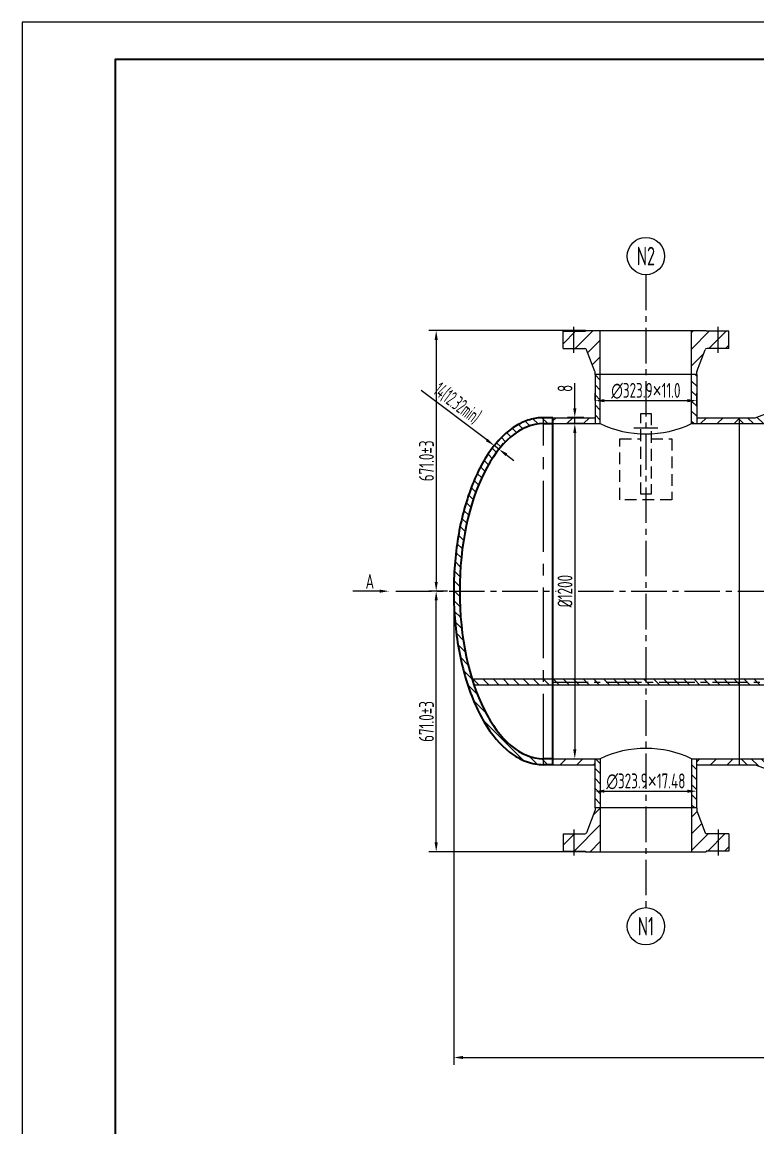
# Model space of a CAD drawing. Header units: millimetres. Extents: x 5765 to 6606, y -201 to 393.
# Drawn here: x 5765 to 5962.6, y 96.4 to 393.4 of the extents above; entities that cross this region are included whole.
import ezdxf
from ezdxf.enums import TextEntityAlignment as Align

# ---------------------------------------------------------------- set-up
doc = ezdxf.new("R2010")
doc.units = ezdxf.units.MM
doc.linetypes.add('CENTER2', pattern=[28.575, 19.05, -3.175, 3.175, -3.175])
doc.linetypes.add('DASHED2', pattern=[9.525, 6.35, -3.175])
for name, color, linetype, lineweight in [('1粗实线', 7, 'Continuous', 35), ('2细实线', 3, 'Continuous', 13), ('3中心线', 1, 'CENTER2', 13), ('4虚线', 4, 'DASHED2', 13), ('6剖面线', 6, 'Continuous', 13), ('7文本', 2, 'Continuous', 13), ('8标注', 3, 'Continuous', 13), ('9图表', 4, 'Continuous', 13)]:
    doc.layers.add(name, color=color, linetype=linetype, lineweight=lineweight)
doc.styles.add('lanpec', font='bpec_e.shx', dxfattribs={"width": 0.75, "bigfont": 'hztxt.shx'})
doc.styles.add('lanpec-dim', font='bpec_e.shx', dxfattribs={"width": 0.75})
doc.dimstyles.new('lanpec', dxfattribs={"dimtxt": 4, "dimasz": 2.5, "dimexe": 2, "dimexo": 0, "dimtad": 1, "dimdsep": 46, "dimtxsty": 'lanpec-dim', "dimcen": 2.5, "dimclrd": 256, "dimclre": 256, "dimclrt": 256, "dimazin": 0, "dimtfac": 1, "dimtmove": 0, "dimatfit": 3, "dimfxl": 1, "dimlwd": -1, "dimlwe": -1, "dimarcsym": 0})
doc.dimstyles.new('lanpec$0', dxfattribs={"dimscale": 10, "dimtxt": 4, "dimasz": 2.5, "dimexe": 2, "dimexo": 0, "dimtad": 1, "dimdec": 1, "dimdsep": 46, "dimtxsty": 'lanpec-dim', "dimcen": 0.09, "dimclrd": 256, "dimclre": 256, "dimclrt": 256, "dimadec": 1, "dimazin": 0, "dimtfac": 0.707, "dimtdec": 1, "dimtmove": 0, "dimatfit": 3, "dimfxl": 1, "dimarcsym": 0})
pattern_1 = [(45, (6039.641, 1226.679), (-2.245064, 2.245064), [])]

# ---------------------------------------------------------------- blocks, each defined once
blk = doc.blocks.new('A1')
at = {"layer": '1粗实线'}
blk.add_lwpolyline([(-816, 10), (-10, 10), (-10, 584), (-816, 584)], close=True, dxfattribs=at)
at = {"layer": '9图表'}
blk.add_lwpolyline([(-841, 0), (0, 0), (0, 594), (-841, 594)], close=True, dxfattribs=at)
blk = doc.blocks.new('*D47')
at = {"layer": '8标注', "transparency": 16777216}
for p, q in [((6306.53, 259.06), (6306.53, 113.34)), ((5880.91, 240.6), (5880.91, 113.34)), ((5883.41, 115.34), (6304.03, 115.34))]:
    blk.add_line(p, q, dxfattribs=at)
for points in [[(5883.41, 115.76), (5883.41, 114.92), (5880.91, 115.34)], [(6304.03, 115.76), (6304.03, 114.92), (6306.53, 115.34)]]:
    blk.add_solid(points, dxfattribs=at)
at = {"layer": 'Defpoints', "color": 0, "transparency": 16777216}
for p in [(6306.53, 259.06), (5880.91, 240.6), (6306.53, 115.34)]:
    blk.add_point(p, dxfattribs=at)
at = {"layer": '8标注', "transparency": 16777216, "insert": (6093.72, 117.97), "char_height": 4, "attachment_point": 5, "style": 'lanpec-dim'}
blk.add_mtext('7701.343', dxfattribs=at)
blk = doc.blocks.new('*D49')
at = {"layer": '8标注', "transparency": 16777216}
for p, q in [((5913.42, 285.6), (5915.42, 285.6)), ((5913.42, 283.1), (5913.42, 198.1)), ((5913.42, 195.6), (5915.42, 195.6))]:
    blk.add_line(p, q, dxfattribs=at)
for points in [[(5913, 283.1), (5913.84, 283.1), (5913.42, 285.6)], [(5913, 198.1), (5913.84, 198.1), (5913.42, 195.6)]]:
    blk.add_solid(points, dxfattribs=at)
at = {"layer": 'Defpoints', "color": 0, "transparency": 16777216}
for p in [(5913.42, 285.6), (5913.42, 195.6), (5913.42, 195.6)]:
    blk.add_point(p, dxfattribs=at)
at = {"layer": '8标注', "transparency": 16777216, "insert": (5910.8, 240.6), "char_height": 4, "attachment_point": 5, "rotation": 90, "style": 'lanpec-dim'}
blk.add_mtext('%%C1200', dxfattribs=at)
blk = doc.blocks.new('*D50')
at = {"layer": '8标注', "transparency": 16777216}
for p, q in [((5918.86, 291.77), (5918.86, 293.77)), ((5921.36, 291.77), (5943.66, 291.77)), ((5946.16, 290.38), (5946.16, 293.77))]:
    blk.add_line(p, q, dxfattribs=at)
for points in [[(5921.36, 292.19), (5921.36, 291.35), (5918.86, 291.77)], [(5943.66, 292.19), (5943.66, 291.35), (5946.16, 291.77)]]:
    blk.add_solid(points, dxfattribs=at)
at = {"layer": 'Defpoints', "color": 0, "transparency": 16777216}
for p in [(5918.86, 291.77), (5946.16, 291.77), (5946.16, 290.38)]:
    blk.add_point(p, dxfattribs=at)
at = {"layer": '8标注', "transparency": 16777216, "insert": (5932.51, 294.4), "char_height": 4, "attachment_point": 5, "style": 'lanpec-dim'}
blk.add_mtext('∅323.9{\\fArial|b0|i0|c0|p34;×}11.0', dxfattribs=at)
blk = doc.blocks.new('*D52')
at = {"layer": '8标注', "transparency": 16777216}
for p, q in [((5918.86, 186.87), (5918.86, 188.87)), ((5946.16, 185.48), (5946.16, 188.87)), ((5921.36, 186.87), (5943.66, 186.87))]:
    blk.add_line(p, q, dxfattribs=at)
for points in [[(5921.36, 187.29), (5921.36, 186.46), (5918.86, 186.87)], [(5943.66, 187.29), (5943.66, 186.46), (5946.16, 186.87)]]:
    blk.add_solid(points, dxfattribs=at)
at = {"layer": 'Defpoints', "color": 0, "transparency": 16777216}
for p in [(5918.86, 186.87), (5946.16, 186.87), (5946.16, 185.48)]:
    blk.add_point(p, dxfattribs=at)
at = {"layer": '8标注', "transparency": 16777216, "insert": (5932.51, 189.5), "char_height": 4, "attachment_point": 5, "style": 'lanpec-dim'}
blk.add_mtext('∅323.9{\\fArial|b0|i0|c0|p34;×}17.48', dxfattribs=at)
blk = doc.blocks.new('*D54')
at = {"layer": '8标注', "transparency": 16777216}
for p, q in [((5913.42, 289.7), (5913.42, 296.47)), ((5915.84, 287.2), (5911.42, 287.2)), ((5915.89, 285.6), (5911.42, 285.6)), ((5913.42, 285.6), (5913.42, 287.2)), ((5913.42, 283.1), (5913.42, 280.6))]:
    blk.add_line(p, q, dxfattribs=at)
for points in [[(5913, 289.7), (5913.84, 289.7), (5913.42, 287.2)], [(5913, 283.1), (5913.84, 283.1), (5913.42, 285.6)]]:
    blk.add_solid(points, dxfattribs=at)
at = {"layer": 'Defpoints', "color": 0, "transparency": 16777216}
for p in [(5913.42, 287.2), (5915.84, 287.2), (5915.89, 285.6)]:
    blk.add_point(p, dxfattribs=at)
at = {"layer": '8标注', "transparency": 16777216, "insert": (5910.79, 295.07), "char_height": 4, "attachment_point": 5, "rotation": 90, "style": 'lanpec-dim'}
blk.add_mtext('8', dxfattribs=at)
blk = doc.blocks.new('*D55')
at = {"layer": '8标注', "transparency": 16777216}
for p, q in [((5916.32, 310.6), (5874.21, 310.6)), ((5876.21, 308.1), (5876.21, 243.1)), ((5879.23, 240.6), (5874.21, 240.6))]:
    blk.add_line(p, q, dxfattribs=at)
for points in [[(5875.79, 308.1), (5876.63, 308.1), (5876.21, 310.6)], [(5875.79, 243.1), (5876.63, 243.1), (5876.21, 240.6)]]:
    blk.add_solid(points, dxfattribs=at)
at = {"layer": 'Defpoints', "color": 0, "transparency": 16777216}
for p in [(5916.32, 310.6), (5876.21, 240.6), (5879.23, 240.6)]:
    blk.add_point(p, dxfattribs=at)
at = {"layer": '8标注', "transparency": 16777216, "insert": (5873.59, 275.6), "char_height": 4, "attachment_point": 5, "rotation": 90, "style": 'lanpec-dim'}
blk.add_mtext('671.0±3', dxfattribs=at)
blk = doc.blocks.new('*D56')
at = {"layer": '8标注', "transparency": 16777216}
for p, q in [((5879.23, 240.6), (5874.21, 240.6)), ((5876.21, 173.1), (5876.21, 238.1)), ((5916.32, 170.6), (5874.21, 170.6))]:
    blk.add_line(p, q, dxfattribs=at)
for points in [[(5875.79, 238.1), (5876.63, 238.1), (5876.21, 240.6)], [(5875.79, 173.1), (5876.63, 173.1), (5876.21, 170.6)]]:
    blk.add_solid(points, dxfattribs=at)
at = {"layer": 'Defpoints', "color": 0, "transparency": 16777216}
for p in [(5876.21, 240.6), (5879.23, 240.6), (5916.32, 170.6)]:
    blk.add_point(p, dxfattribs=at)
at = {"layer": '8标注', "transparency": 16777216, "insert": (5873.59, 205.6), "char_height": 4, "attachment_point": 5, "rotation": 90, "style": 'lanpec-dim'}
blk.add_mtext('671.0±3', dxfattribs=at)
blk = doc.blocks.new('管口号')
at = {"layer": '2细实线'}
blk.add_circle((0, 5), 5, dxfattribs=at)
at = {"layer": '7文本', "style": 'lanpec', "width": 0.75}
blk.add_attdef('N', text='', height=5, dxfattribs=at).set_placement((0, 5), align=Align.MIDDLE_CENTER)
blk = doc.blocks.new('*D63')
at = {"layer": '8标注', "transparency": 16777216}
for p, q in [((5889.79, 281.21), (5872.19, 294.51)), ((5891.32, 279.09), (5892.99, 281.29)), ((5893.06, 278.73), (5891.78, 279.7)), ((5892.6, 278.13), (5894.26, 280.33)), ((5895.05, 277.23), (5897.05, 275.72))]:
    blk.add_line(p, q, dxfattribs=at)
for points in [[(5890.04, 281.54), (5889.54, 280.87), (5891.78, 279.7)], [(5895.3, 277.56), (5894.8, 276.89), (5893.06, 278.73)]]:
    blk.add_solid(points, dxfattribs=at)
at = {"layer": 'Defpoints', "color": 0, "transparency": 16777216}
for p in [(5891.78, 279.7), (5891.32, 279.09), (5892.6, 278.13)]:
    blk.add_point(p, dxfattribs=at)
at = {"layer": '8标注', "transparency": 16777216, "insert": (5881.79, 291), "char_height": 4, "attachment_point": 5, "rotation": 322.9222, "style": 'lanpec-dim'}
blk.add_mtext('{\\Fbpec_e,hztxt|c134;\\W0.6;14(12.32min)}', dxfattribs=at)

msp = doc.modelspace()

# ---------------------------------------------------------------- hatches: boundary and pattern name
at = {"layer": '6剖面线'}
h = msp.add_hatch(dxfattribs=at)
h.set_pattern_fill('ANSI31', color=256, style=0)
h.set_pattern_definition(pattern_1)
h.paths.add_polyline_path([(5951.882, 310.396), (5950.382, 310.396), (5950.382, 305.786), (5951.882, 305.786)])
h.paths.add_polyline_path([(5953.382, 310.396), (5951.882, 310.396), (5951.882, 305.786), (5953.382, 305.786)])
h.paths.add_polyline_path([(5950.382, 310.396), (5948.702, 310.396), (5948.702, 310.596), (5944.762, 310.596), (5944.762, 298.796), (5946.162, 298.796), (5946.162, 299.404, -0.09138), (5946.195, 299.582), (5948.439, 305.464, -0.3110597), (5948.906, 305.786), (5950.382, 305.786)])
h.paths.add_polyline_path([(5954.762, 310.396), (5953.382, 310.396), (5953.382, 305.786), (5954.762, 305.786)])
h.paths.add_polyline_path([(5920.262, 310.596), (5916.322, 310.596), (5916.322, 310.396), (5913.142, 310.396), (5913.142, 305.786), (5916.118, 305.786, -0.3110597), (5916.585, 305.464), (5918.829, 299.582, -0.09138), (5918.862, 299.404), (5918.862, 298.796), (5920.262, 298.796)])
h.paths.add_polyline_path([(5913.142, 310.396), (5910.262, 310.396), (5910.262, 305.786), (5913.142, 305.786)])
h = msp.add_hatch(dxfattribs=at)
h.set_pattern_fill('ANSI31', color=256, scale=0.6, angle=90, style=0)
h.set_pattern_definition([(135, (5945.9663, 295.8348), (-1.34704, -1.34704), [])])
h.paths.add_polyline_path([(5918.862, 298.796), (5918.862, 285.596), (5920.262, 285.596), (5920.262, 298.796)])
h.paths.add_polyline_path([(5946.162, 285.596), (5946.162, 298.796), (5944.762, 298.796), (5944.762, 285.596)])
h = msp.add_hatch(dxfattribs=at)
h.set_pattern_fill('ANSI31', color=256, scale=0.6, angle=90, style=0)
h.set_pattern_definition([(135, (-65338.3023, -31490.1169), (-1.34703842, -1.34703842), [])])
h.paths.add_polyline_path([(5972.012, 292.596), (5972.012, 295.346), (5966.012, 295.346), (5966.012, 292.596)])
h.paths.add_polyline_path([(5966.012, 292.596), (5966.012, 288.796), (5961.812, 287.196), (5957.512, 287.196), (5957.512, 285.596), (5972.012, 285.596), (5972.012, 289.996), (5973.012, 289.996), (5973.012, 290.346), (5972.012, 291.346), (5972.012, 292.596)])
h = msp.add_hatch(dxfattribs=at)
h.set_pattern_fill('ANSI31', color=256, scale=0.6, angle=90, style=0)
h.set_pattern_definition([(135, (-1684.99, 1.9525), (-1.3470384, -1.3470384), [])])
h.paths.add_polyline_path([(5907.512, 287.196), (5905.012, 287.196), (5905.012, 285.596), (5907.512, 285.596)])
edge = h.paths.add_edge_path()
edge.add_spline(control_points=[(5905.012, 287.196), (5903.768, 287.196), (5902.525, 287.014), (5900.091, 286.302), (5898.9, 285.773), (5896.6, 284.399), (5895.491, 283.554), (5891.989, 280.295), (5889.802, 277.267), (5886.07, 270.038), (5884.528, 265.836), (5882.22, 256.689), (5881.455, 251.745), (5880.98, 244.67), (5880.913, 242.633), (5880.913, 240.596)], knot_values=[3.1415927, 3.1415927, 3.1415927, 3.1415927, 3.2867652, 3.2867652, 3.4319377, 3.4319377, 3.5771102, 3.5771102, 3.9110536, 3.9110536, 4.244997, 4.244997, 4.5789404, 4.5789404, 4.7123898, 4.7123898, 4.7123898, 4.7123898], degree=3, periodic=0)
edge.add_line((5880.913, 240.596), (5882.512, 240.596))
edge.add_ellipse((5905.012, 240.596), major_axis=(0, -45), ratio=0.5, start_angle=268.98135, end_angle=270, ccw=False)
edge.add_ellipse((5905.012, 240.596), major_axis=(0, -45), ratio=0.5, start_angle=180, end_angle=268.98135, ccw=False)
edge.add_line((5905.012, 285.596), (5905.012, 287.196))
edge = h.paths.add_edge_path()
edge.add_ellipse((5905.012, 240.596), major_axis=(0, -45), ratio=0.5, start_angle=271.01865, end_angle=360, ccw=False)
edge.add_ellipse((5905.012, 240.596), major_axis=(0, -45), ratio=0.5, start_angle=270, end_angle=271.01865, ccw=False)
edge.add_line((5882.512, 240.596), (5880.913, 240.596))
edge.add_spline(control_points=[(5880.913, 240.596), (5880.913, 237.535), (5881.066, 234.474), (5881.879, 226.472), (5882.808, 221.637), (5885.422, 212.804), (5887.106, 208.807), (5891.09, 202.062), (5893.391, 199.311), (5897.359, 196.247), (5898.864, 195.394), (5901.919, 194.278), (5903.465, 193.996), (5905.012, 193.996)], knot_values=[4.7123898, 4.7123898, 4.7123898, 4.7123898, 4.9128838, 4.9128838, 5.2468272, 5.2468272, 5.5807706, 5.5807706, 5.914714, 5.914714, 6.1025856, 6.1025856, 6.2831853, 6.2831853, 6.2831853, 6.2831853], degree=3, periodic=0)
edge.add_line((5905.012, 193.996), (5905.012, 195.596))
h.paths.add_polyline_path([(5907.512, 195.596), (5905.012, 195.596), (5905.012, 193.996), (5907.512, 193.996)])
h = msp.add_hatch(dxfattribs=at)
h.set_pattern_fill('ANSI31', color=256, style=0)
h.set_pattern_definition(pattern_1)
h.paths.add_polyline_path([(5907.512, 287.196), (5907.512, 285.596), (5918.862, 285.596), (5918.862, 287.196)])
h.paths.add_polyline_path([(5957.512, 285.596), (5957.512, 287.196), (5946.162, 287.196), (5946.162, 285.596)])
h = msp.add_hatch(dxfattribs=at)
h.set_pattern_fill('ANSI31', color=256, scale=0.6, angle=90, style=0)
h.set_pattern_definition([(135, (2014.1335, 532.8385), (-1.3470384, -1.3470384), [])])
h.paths.add_polyline_path([(5971.812, 216.996), (5932.512, 216.996), (5932.512, 216.196), (5971.812, 216.196)])
h.paths.add_polyline_path([(5971.812, 216.196), (5932.512, 216.196), (5932.512, 215.396), (5971.812, 215.396)])
h.paths.add_polyline_path([(5908.69, 216.996), (5908.69, 216.196), (5932.512, 216.196), (5932.512, 216.996)])
h.paths.add_polyline_path([(5908.69, 216.196), (5908.69, 216.996), (5885.33, 216.996), (5885.33, 216.196)])
h.paths.add_polyline_path([(5908.69, 216.196), (5908.69, 215.396), (5932.512, 215.396), (5932.512, 216.196)])
h.paths.add_polyline_path([(5908.69, 215.396), (5908.69, 216.196), (5885.42, 216.196), (5885.42, 215.396)])
h = msp.add_hatch(dxfattribs=at)
h.set_pattern_fill('ANSI31', color=256, style=0)
h.set_pattern_definition(pattern_1)
h.paths.add_polyline_path([(5918.862, 193.996), (5918.862, 195.596), (5907.512, 195.596), (5907.512, 193.996)])
h.paths.add_polyline_path([(5946.162, 195.596), (5946.162, 193.996), (5957.512, 193.996), (5957.512, 195.596)])
h = msp.add_hatch(dxfattribs=at)
h.set_pattern_fill('ANSI31', color=256, scale=0.6, angle=90, style=0)
h.set_pattern_definition([(135, (6729.24, -1600.73), (-1.3470384, -1.3470384), [])])
h.paths.add_polyline_path([(5946.162, 182.396), (5946.162, 195.596), (5944.762, 195.596), (5944.762, 182.396)])
h.paths.add_polyline_path([(5918.862, 195.596), (5918.862, 182.396), (5920.262, 182.396), (5920.262, 195.596)])
h = msp.add_hatch(dxfattribs=at)
h.set_pattern_fill('ANSI31', color=256, scale=0.6, angle=90, style=0)
h.set_pattern_definition([(135, (6039.6409, 1226.679), (-1.3470384, -1.3470384), [])])
h.paths.add_polyline_path([(5957.512, 195.596), (5957.512, 193.996), (5961.812, 193.996), (5966.012, 192.396), (5966.012, 188.596), (5972.012, 188.596), (5972.012, 189.846), (5973.012, 190.846), (5973.012, 191.196), (5972.012, 191.196), (5972.012, 195.596)])
h.paths.add_polyline_path([(5966.012, 188.596), (5966.012, 185.846), (5972.012, 185.846), (5972.012, 188.596)])
h = msp.add_hatch(dxfattribs=at)
h.set_pattern_fill('ANSI31', color=256, style=0)
h.set_pattern_definition(pattern_1)
h.paths.add_polyline_path([(5951.882, 175.406), (5950.382, 175.406), (5950.382, 170.796), (5951.882, 170.796)])
h.paths.add_polyline_path([(5953.382, 175.406), (5951.882, 175.406), (5951.882, 170.796), (5953.382, 170.796)])
h.paths.add_polyline_path([(5950.382, 170.796), (5948.702, 170.796), (5948.702, 170.596), (5944.762, 170.596), (5944.762, 182.396), (5946.162, 182.396), (5946.162, 181.788, 0.09138), (5946.195, 181.61), (5948.439, 175.728, 0.3110597), (5948.906, 175.406), (5950.382, 175.406)])
h.paths.add_polyline_path([(5954.762, 170.796), (5953.382, 170.796), (5953.382, 175.406), (5954.762, 175.406)])
h.paths.add_polyline_path([(5920.262, 170.596), (5916.322, 170.596), (5916.322, 170.796), (5913.142, 170.796), (5913.142, 175.406), (5916.118, 175.406, 0.3110597), (5916.585, 175.728), (5918.829, 181.61, 0.09138), (5918.862, 181.788), (5918.862, 182.396), (5920.262, 182.396)])
h.paths.add_polyline_path([(5913.142, 170.796), (5910.262, 170.796), (5910.262, 175.406), (5913.142, 175.406)])

# ---------------------------------------------------------------- linework, layer by layer
for p, q in [((5910.262, 305.786), (5910.262, 310.396)), ((5910.262, 310.396), (5916.322, 310.396)), ((5916.322, 310.396), (5916.322, 310.596)), ((5916.322, 310.596), (5948.702, 310.596)), ((5920.262, 285.596), (5920.262, 310.596)), ((5944.762, 285.596), (5944.762, 310.596)), ((5948.702, 310.396), (5948.702, 310.596)), ((5954.762, 310.396), (5948.702, 310.396)), ((5954.762, 305.786), (5954.762, 310.396)), ((5910.262, 305.786), (5916.118, 305.786)), ((5918.829, 299.582), (5916.585, 305.464)), ((5946.195, 299.582), (5948.439, 305.464)), ((5954.762, 305.786), (5948.906, 305.786)), ((5918.862, 298.796), (5918.862, 299.404)), ((5946.162, 298.796), (5918.862, 298.796)), ((5918.862, 298.796), (5918.862, 285.596)), ((5946.162, 298.796), (5946.162, 299.404)), ((5946.162, 298.796), (5946.162, 285.596)), ((5961.812, 287.196), (5966.012, 288.796)), ((5907.512, 287.196), (5918.862, 287.196)), ((5907.512, 287.196), (5907.512, 193.996)), ((5907.512, 285.596), (5920.262, 285.596)), ((5944.762, 285.596), (5957.512, 285.596)), ((5946.162, 287.196), (5957.512, 287.196)), ((5957.512, 287.196), (5957.512, 240.596)), ((5957.512, 287.196), (5961.812, 287.196)), ((5957.512, 285.596), (5972.012, 285.596)), ((5957.512, 240.596), (5957.512, 193.996)), ((5907.512, 216.996), (5885.855, 216.996)), ((5971.812, 216.996), (5907.512, 216.996)), ((5907.512, 215.396), (5886.371, 215.396)), ((5971.812, 215.396), (5907.512, 215.396)), ((5907.512, 195.596), (5920.262, 195.596)), ((5907.512, 193.996), (5918.862, 193.996)), ((5918.862, 182.396), (5918.862, 195.596)), ((5920.262, 195.596), (5920.262, 170.596)), ((5944.762, 195.596), (5957.512, 195.596)), ((5944.762, 195.596), (5944.762, 170.596)), ((5946.162, 182.396), (5946.162, 195.596)), ((5946.162, 193.996), (5957.512, 193.996)), ((5957.512, 195.596), (5972.012, 195.596)), ((5957.512, 193.996), (5961.812, 193.996)), ((5961.812, 193.996), (5966.012, 192.396)), ((5918.829, 181.61), (5916.585, 175.728)), ((5946.162, 182.396), (5918.862, 182.396)), ((5918.862, 182.396), (5918.862, 181.788)), ((5946.162, 182.396), (5946.162, 181.788)), ((5946.195, 181.61), (5948.439, 175.728)), ((5910.262, 175.406), (5910.262, 170.796)), ((5910.262, 175.406), (5916.118, 175.406)), ((5954.762, 175.406), (5948.906, 175.406)), ((5954.762, 175.406), (5954.762, 170.796)), ((5910.262, 170.796), (5916.322, 170.796)), ((5916.322, 170.796), (5916.322, 170.596)), ((5916.322, 170.596), (5948.702, 170.596)), ((5954.762, 170.796), (5948.702, 170.796)), ((5948.702, 170.796), (5948.702, 170.596))]:
    msp.add_line(p, q)
for centre, radius, start, end in [((5916.118, 305.286), 0.5, 20.88476, 90), ((5948.906, 305.286), 0.5, 90, 159.11524), ((5918.362, 299.404), 0.5, 0, 20.88476), ((5946.662, 299.404), 0.5, 159.11524, 180), ((5932.512, 311.297), 28.471, 244.51564, 295.48436), ((5932.512, 169.895), 28.471, 64.51564, 115.48436), ((5918.362, 181.788), 0.5, 339.11524, 0), ((5946.662, 181.788), 0.5, 180, 200.88476), ((5916.118, 175.906), 0.5, 270, 339.11524), ((5948.906, 175.906), 0.5, 200.88476, 270)]:
    msp.add_arc(centre, radius, start, end)
at = {"layer": '1粗实线'}
for p, q in [((5907.512, 287.196), (5905.012, 287.196)), ((5905.012, 285.596), (5907.512, 285.596)), ((5907.512, 193.996), (5907.512, 287.196)), ((5907.512, 195.596), (5905.012, 195.596)), ((5907.512, 193.996), (5905.012, 193.996))]:
    msp.add_line(p, q, dxfattribs=at)
msp.add_ellipse((5905.012, 240.596), major_axis=(0, -45), ratio=0.5, start_param=3.1415927, end_param=6.2831853, dxfattribs=at)
msp.add_open_spline([(5905.012, 287.196), (5903.768, 287.196), (5902.525, 287.014), (5900.091, 286.302), (5898.9, 285.773), (5896.6, 284.399), (5895.491, 283.554), (5891.989, 280.295), (5889.802, 277.267), (5886.07, 270.038), (5884.528, 265.836), (5882.22, 256.689), (5881.455, 251.745), (5880.776, 241.636), (5880.863, 236.472), (5881.879, 226.472), (5882.808, 221.637), (5885.422, 212.804), (5887.106, 208.807), (5891.09, 202.062), (5893.391, 199.311), (5897.359, 196.247), (5898.864, 195.394), (5901.919, 194.278), (5903.465, 193.996), (5905.012, 193.996)], degree=3, knots=[3.1415927, 3.1415927, 3.1415927, 3.1415927, 3.2867652, 3.2867652, 3.4319377, 3.4319377, 3.5771102, 3.5771102, 3.9110536, 3.9110536, 4.244997, 4.244997, 4.5789404, 4.5789404, 4.9128838, 4.9128838, 5.2468272, 5.2468272, 5.5807706, 5.5807706, 5.914714, 5.914714, 6.1025856, 6.1025856, 6.2831853, 6.2831853, 6.2831853, 6.2831853], dxfattribs=at)
at = {"layer": '2细实线'}
msp.add_line((5861.046, 240.596), (5853.81, 240.596), dxfattribs=at)
at = {"layer": '3中心线', "ltscale": 0.5}
for p, q in [((5932.512, 325.596), (5932.512, 155.596)), ((5913.142, 304.596), (5913.142, 311.586)), ((5951.882, 304.596), (5951.882, 311.586)), ((5935.743, 284.35), (5929.281, 284.35)), ((5865.38, 240.596), (5908.422, 240.596)), ((5914.29, 240.596), (5981.312, 240.596)), ((5907.512, 216.196), (5971.812, 216.196)), ((5913.142, 176.596), (5913.142, 169.606)), ((5951.882, 176.596), (5951.882, 169.606))]:
    msp.add_line(p, q, dxfattribs=at)
at = {"layer": '3中心线'}
msp.add_line((5905.012, 193.996), (5905.012, 287.196), dxfattribs=at)
at = {"layer": '4虚线', "ltscale": 0.5}
for p, q in [((5931.112, 288.35), (5933.912, 288.35)), ((5931.112, 266.628), (5931.112, 288.35)), ((5933.912, 288.35), (5933.912, 266.628)), ((5925.512, 281.553), (5931.112, 281.553)), ((5925.512, 265.163), (5925.512, 281.553)), ((5933.912, 281.553), (5939.512, 281.553)), ((5939.512, 281.553), (5939.512, 265.163)), ((5939.512, 265.163), (5925.512, 265.163)), ((5933.912, 266.628), (5931.112, 266.628))]:
    msp.add_line(p, q, dxfattribs=at)
at = {"layer": '8标注'}
msp.add_solid([(5861.046, 241.013), (5861.046, 240.179), (5863.546, 240.596)], dxfattribs=at)

# ---------------------------------------------------------------- block references
at = {"layer": '2细实线'}
msp.add_blockref('A1', (6606.028, -200.559), dxfattribs=at)
at = {"layer": '8标注'}
for p, values in [((5932.512, 325.596), {'N': 'N2'}), ((5932.512, 145.596), {'N': 'N1'})]:
    msp.add_blockref('管口号', p, dxfattribs=at).add_auto_attribs(values)

# ---------------------------------------------------------------- texts
at = {"layer": '8标注', "insert": (5858.393, 243.221), "char_height": 4, "attachment_point": 5, "style": 'lanpec-dim'}
msp.add_mtext('A', dxfattribs=at)

# ---------------------------------------------------------------- dimensions: what is measured, and where the dimension line sits
at = {"layer": '8标注'}
for p1, angle, picture, middle in [((5916.322, 310.596), 90, '*D55', (5873.585, 275.596)), ((5916.322, 170.596), 270, '*D56', (5873.585, 205.596))]:
    dim = msp.add_linear_dim(base=(5876.21, 240.596), p1=p1, p2=(5879.23, 240.596), angle=angle, text='671.0±3', dimstyle='lanpec$0', override={"dimscale": 1, "dimdec": 2, "dimcen": 2.5, "dimadec": 2, "dimtfac": 1, "dimtdec": 2, "dimlwd": 65535, "dimlwe": 65535}, dxfattribs=at)
    dim.commit()
    dim.dimension.update_dxf_attribs({"geometry": picture, "text_midpoint": middle})
dim = msp.add_linear_dim(base=(5891.781, 279.699), p1=(5892.597, 278.125), p2=(5891.32, 279.09), angle=142.92216, text='{\\Fbpec_e,hztxt|c134;\\W0.6;14(12.32min)}', dimstyle='lanpec$0', override={"dimscale": 1, "dimdec": 2, "dimcen": 2.5, "dimadec": 2, "dimtfac": 1, "dimtdec": 2, "dimlwd": 65535, "dimlwe": 65535}, dxfattribs=at)
dim.commit()
dim.dimension.update_dxf_attribs({"geometry": '*D63', "text_midpoint": (5879.989, 288.61), "dimtype": 161})
for base, p1, p2, text, picture, middle in [((5946.162, 291.77), (5918.862, 291.77), (5946.162, 290.38), '∅323.9{\\fArial|b0|i0|c0|p34;×}11.0', '*D50', (5932.512, 294.395)), ((6306.525, 115.34), (5880.912, 240.596), (6306.525, 259.059), '7701.343', '*D47', (6093.719, 117.965)), ((5946.162, 186.873), (5918.862, 186.873), (5946.162, 185.483), '∅323.9{\\fArial|b0|i0|c0|p34;×}17.48', '*D52', (5932.512, 189.498))]:
    dim = msp.add_linear_dim(base=base, p1=p1, p2=p2, text=text, dimstyle='lanpec', dxfattribs=at)
    dim.commit()
    dim.dimension.update_dxf_attribs({"geometry": picture, "text_midpoint": middle})
dim = msp.add_linear_dim(base=(5913.42, 287.196), p1=(5915.89, 285.596), p2=(5915.84, 287.196), angle=90, text='8', dimstyle='lanpec', dxfattribs=at)
dim.commit()
dim.dimension.update_dxf_attribs({"geometry": '*D54', "text_midpoint": (5913.42, 295.07), "dimtype": 160})
dim = msp.add_linear_dim(base=(5913.42, 195.596), p1=(5913.42, 285.596), p2=(5913.42, 195.596), angle=90, text='%%C1200', dimstyle='lanpec', dxfattribs=at)
dim.commit()
dim.dimension.update_dxf_attribs({"geometry": '*D49', "text_midpoint": (5910.795, 240.596)})

doc.saveas('drawing.dxf')
